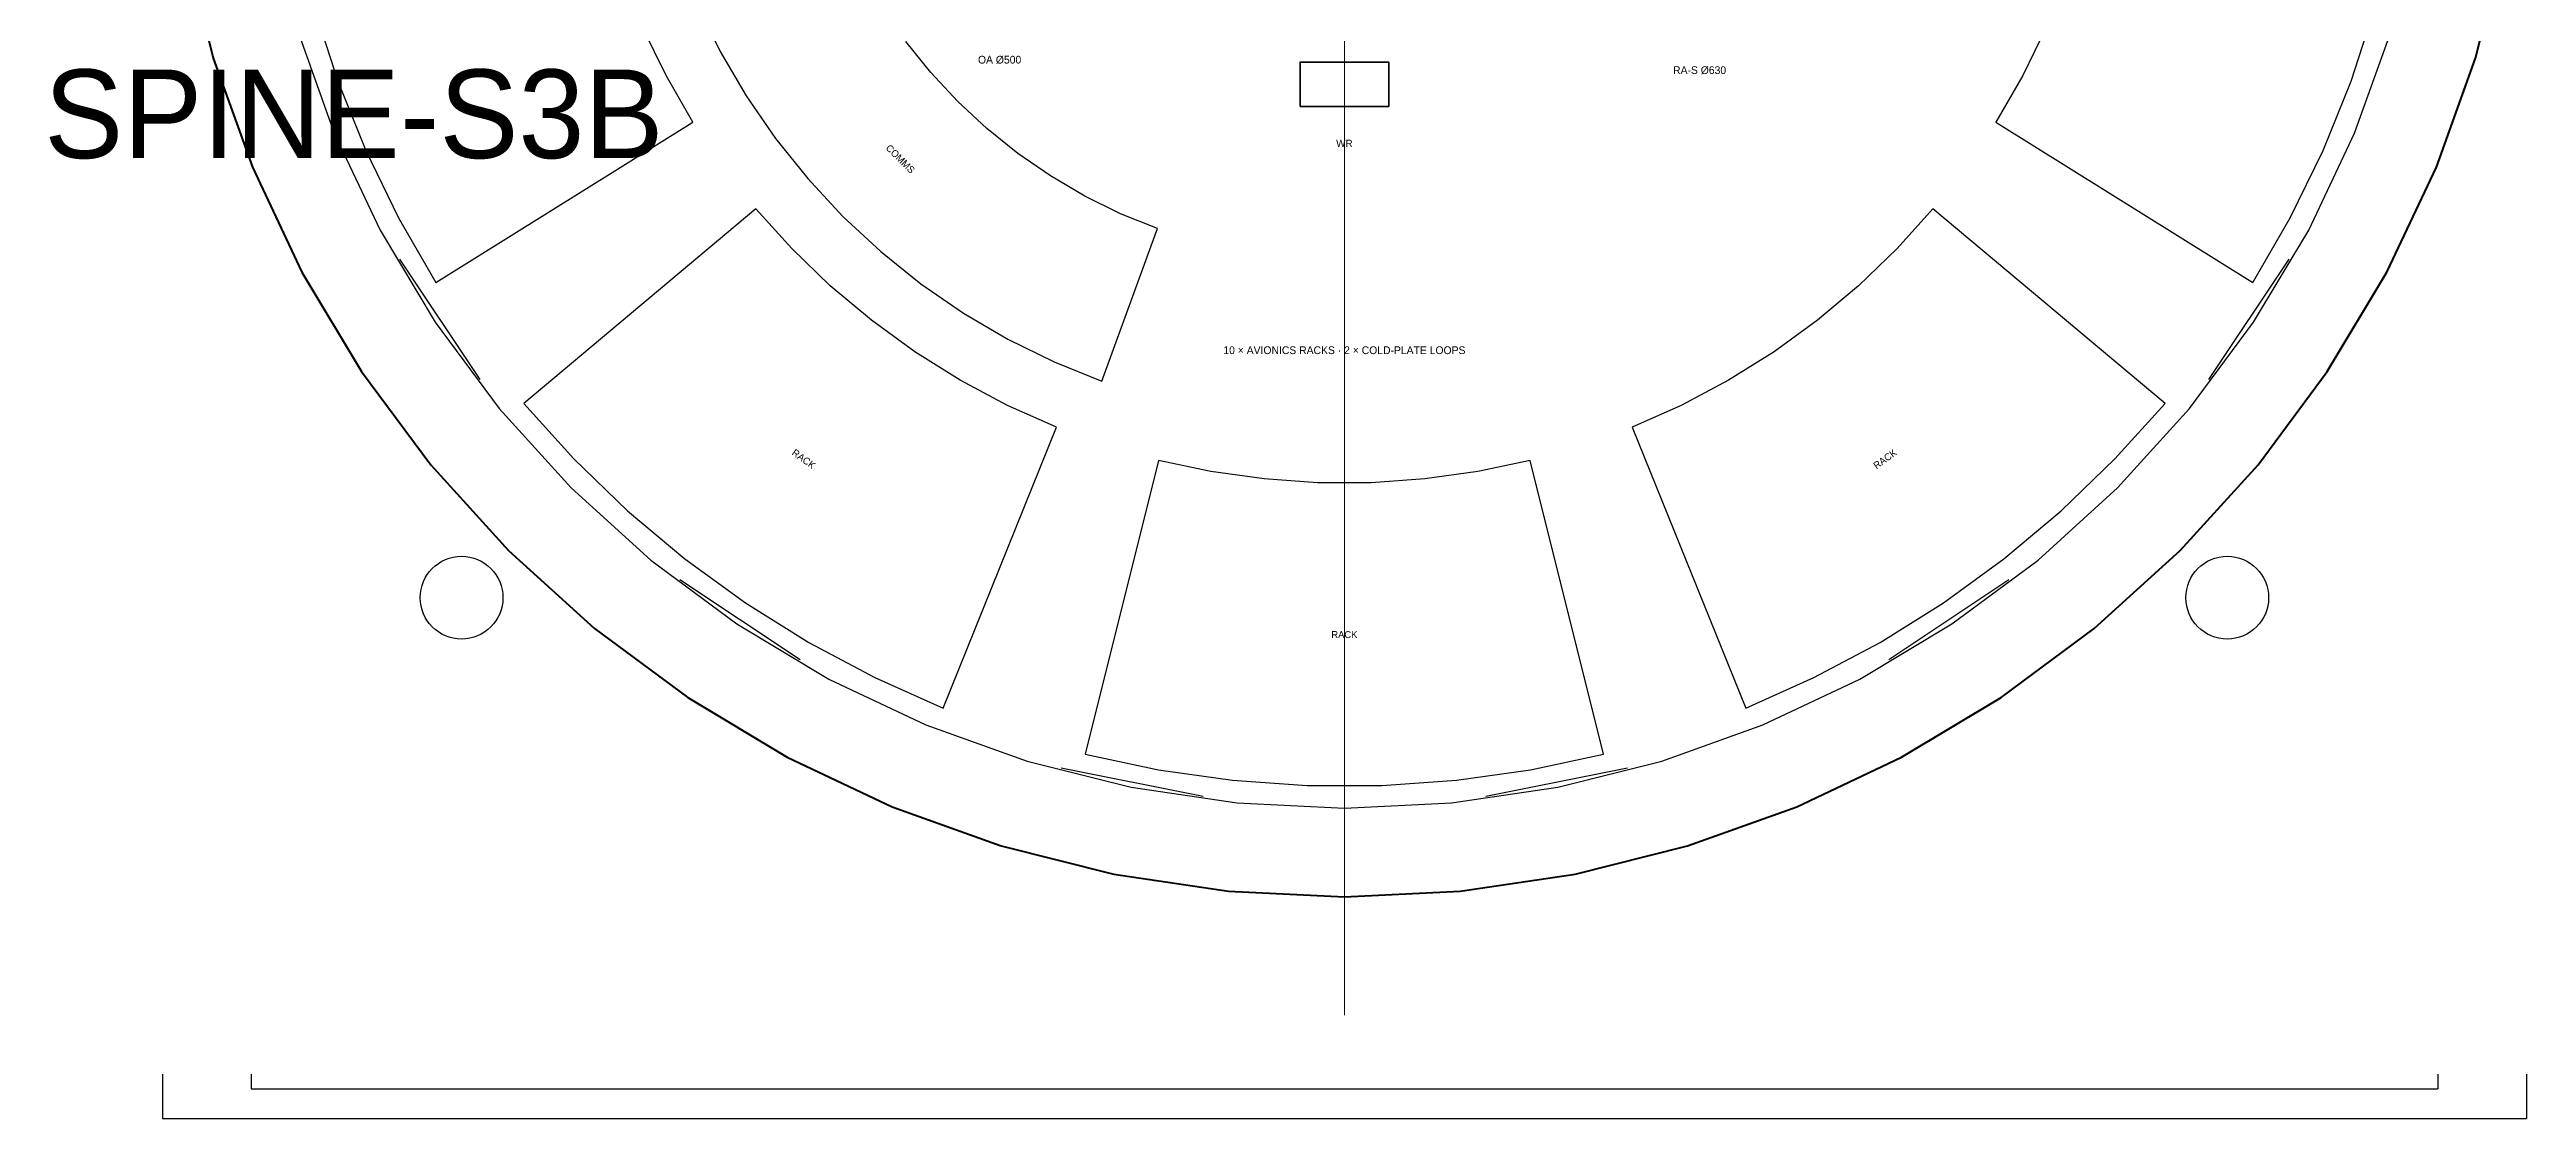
# Model space of a CAD drawing. Header units: millimetres. Extents: x 0 to 221000, y -9500 to 9035.
# Drawn here: x 113036 to 129800, y -9500 to -2265 of the extents above; entities that cross this region are included whole.
import ezdxf
from ezdxf.enums import TextEntityAlignment as Align

# ---------------------------------------------------------------- set-up
doc = ezdxf.new("R2010")
doc.units = ezdxf.units.MM
doc.linetypes.add('CENTER', pattern=[5.08, 3.175, -0.635, 0.635, -0.635])
for name, color, linetype, lineweight in [('A-ANNO-DIMS', 2, 'CONTINUOUS', 18), ('A-ANNO-NOTE', 7, 'CONTINUOUS', 18), ('A-ANNO-TEXT', 7, 'CONTINUOUS', 25), ('A-EQPM', 30, 'CONTINUOUS', 25), ('A-GLAZ', 5, 'CONTINUOUS', 25), ('A-GRID', 9, 'CENTER', 18), ('A-POCHE', 7, 'CONTINUOUS', 50), ('A-WALL-SHFT', 7, 'CONTINUOUS', 35), ('M-ANNO-TEXT', 7, 'CONTINUOUS', 25)]:
    doc.layers.add(name, color=color, linetype=linetype, lineweight=lineweight)
doc.layers.add('A-VOID', color=7, linetype='CONTINUOUS')
doc.styles.add('OpenSansCondensed-Light', font='OpenSansCondensed-Light.ttf')
doc.dimstyles.new('EZDXF', dxfattribs={"dimtxt": 0.25, "dimasz": 0.175, "dimexe": 0.375, "dimexo": 0.125, "dimgap": 0.1, "dimtad": 1, "dimlfac": 100, "dimzin": 12, "dimdsep": 46, "dimtxsty": 'OpenSansCondensed-Light', "dimblk": 'ARCHTICK', "dimcen": 2.5, "dimazin": 3, "dimtfac": 0.5, "dimtmove": 2, "dimatfit": 3})

# ---------------------------------------------------------------- blocks, each defined once
blk = doc.blocks.new('_ARCHTICK')
at = {"color": 0, "linetype": 'BYBLOCK', "const_width": 0.15}
blk.add_lwpolyline([(-0.5, -0.5), (0.5, 0.5)], dxfattribs=at)

msp = doc.modelspace()

# ---------------------------------------------------------------- linework, layer by layer
at = {"layer": 'A-EQPM'}
for points in [[(114567.66064, -505.73443), (114620.5565, -1009.00498), (114708.42989, -1507.35976), (114830.8527, -1998.37083), (114987.2285, -2479.64604), (115176.79543, -2948.84066), (115398.62995, -3403.66883), (115651.6513, -3841.91467), (117390.1499, -2755.58017), (117208.67252, -2441.25213), (117049.56362, -2115.03054), (116913.59837, -1778.50475), (116801.43918, -1433.31425), (116713.63248, -1081.14079), (116650.60604, -723.70012), (116612.66694, -362.73366)], [(127948.3487, -3841.91467), (128201.37005, -3403.66883), (128423.20457, -2948.84066), (128612.7715, -2479.64604), (128769.1473, -1998.37083), (128891.57011, -1507.35976), (128979.4435, -1009.00498), (129032.33936, -505.73443), (126987.33306, -362.73366), (126949.39396, -723.70012), (126886.36752, -1081.14079), (126798.56082, -1433.31425), (126686.40163, -1778.50475), (126550.43638, -2115.03054), (126391.32748, -2441.25213), (126209.8501, -2755.58017)], [(116246.17779, -4660.21017), (116584.78645, -5036.27319), (116948.8031, -5387.79998), (117336.4543, -5713.07796), (117745.85145, -6010.5224), (118175, -6278.68418), (118621.80919, -6516.25684), (119084.1022, -6722.08295), (119852.04571, -4821.35604), (119520.47004, -4673.72904), (119200, -4503.3321), (118892.1969, -4310.99538), (118598.56033, -4097.65592), (118320.52085, -3864.35309), (118059.43304, -3612.22353), (117816.5689, -3342.49557)], [(124515.8978, -6722.08295), (124978.19081, -6516.25684), (125425, -6278.68418), (125854.14855, -6010.5224), (126263.5457, -5713.07796), (126651.1969, -5387.79998), (127015.21355, -5036.27319), (127353.82221, -4660.21017), (125783.4311, -3342.49557), (125540.56696, -3612.22353), (125279.47915, -3864.35309), (125001.43967, -4097.65592), (124707.8031, -4310.99538), (124400, -4503.3321), (124079.52996, -4673.72904), (123747.95429, -4821.35604)], [(120046.06626, -7034.64402), (120541.05071, -7139.85621), (121042.16864, -7210.28374), (121546.97865, -7245.5835), (122053.02135, -7245.5835), (122557.83136, -7210.28374), (123058.94929, -7139.85621), (123553.93374, -7034.64402), (123057.99386, -5045.53778), (122702.97052, -5121.00032), (122343.54801, -5171.51386), (121981.47738, -5196.8323), (121618.52262, -5196.8323), (121256.45199, -5171.51386), (120897.02948, -5121.00032), (120542.00614, -5045.53778)]]:
    msp.add_lwpolyline(points, close=True, dxfattribs=at)
msp.add_lwpolyline([(117420.67946, -1965.08311), (117575.03332, -2278.08177), (117751.72106, -2579.03812), (117949.80867, -2866.36124), (118168.24904, -3138.5323), (118405.88745, -3394.11255), (118661.4677, -3631.75096), (118933.63876, -3850.19133), (119220.96188, -4048.27894), (119521.91823, -4224.96668), (119834.91689, -4379.32054), (120158.30331, -4510.52458), (120534.52547, -3476.8627), (120285.24844, -3375.72625), (120043.97863, -3256.74515), (119811.99145, -3120.54835), (119590.51321, -2967.85581), (119380.71469, -2799.4747), (119183.70491, -2616.29509), (119000.5253, -2419.28531), (118832.14419, -2209.48679)], dxfattribs=at)
for centre in [(115824.9477, -5975.0523), (127775.0523, -5975.0523)]:
    msp.add_circle(centre, 280, dxfattribs=at)
at = {"layer": 'A-GLAZ'}
for p, q in [((115405.51482, -3684.42116), (115948.97516, -4497.76704)), ((127651.02484, -4497.76704), (128194.48518, -3684.42116)), ((117302.23296, -5851.02484), (118115.57884, -6394.48518)), ((125484.42116, -6394.48518), (126297.76704, -5851.02484)), ((119883.69536, -7126.86302), (120843.10223, -7317.70091)), ((122756.89777, -7317.70091), (123716.30464, -7126.86302))]:
    msp.add_line(p, q, dxfattribs=at)
at = {"layer": 'A-GRID'}
msp.add_line((121800, 0), (121800, -8800), dxfattribs=at)
at = {"layer": 'A-POCHE'}
msp.add_lwpolyline([(113953.71776, -1560.72258), (114144.47731, -2322.27742), (114408.96374, -3061.46746), (114744.62989, -3771.17389), (115148.2431, -4444.56186), (115615.91637, -5075.14627), (116143.14575, -5656.85425), (116724.85373, -6184.08363), (117355.43814, -6651.7569), (118028.82611, -7055.37011), (118738.53254, -7391.03626), (119477.72258, -7655.52269), (120239.27742, -7846.28224), (121015.86288, -7961.47781), (121800, -8000), (122584.13712, -7961.47781), (123360.72258, -7846.28224), (124122.27742, -7655.52269), (124861.46746, -7391.03626), (125571.17389, -7055.37011), (126244.56186, -6651.7569), (126875.14627, -6184.08363), (127456.85425, -5656.85425), (127984.08363, -5075.14627), (128451.7569, -4444.56186), (128855.37011, -3771.17389), (129191.03626, -3061.46746), (129455.52269, -2322.27742), (129646.28224, -1560.72258)], dxfattribs=at)
at = {"layer": 'A-VOID'}
msp.add_lwpolyline([(114718.64152, -2148.10661), (114963.29146, -2831.8574), (115273.78264, -3488.33585), (115647.12487, -4111.21972), (116079.72265, -4694.5103), (116567.40982, -5232.59018), (117105.4897, -5720.27735), (117688.78028, -6152.87513), (118311.66415, -6526.21736), (118968.1426, -6836.70854), (119651.89339, -7081.35848), (120356.33162, -7257.81107), (121074.67316, -7364.36698), (121800, -7400), (122525.32684, -7364.36698), (123243.66838, -7257.81107), (123948.10661, -7081.35848), (124631.8574, -6836.70854), (125288.33585, -6526.21736), (125911.21972, -6152.87513), (126494.5103, -5720.27735), (127032.59018, -5232.59018), (127520.27735, -4694.5103), (127952.87513, -4111.21972), (128326.21736, -3488.33585), (128636.70854, -2831.8574), (128881.35848, -2148.10661)], dxfattribs=at)
at = {"layer": 'A-WALL-SHFT'}
msp.add_lwpolyline([(121500, -2650), (122100, -2650), (122100, -2350), (121500, -2350)], close=True, dxfattribs=at)

# ---------------------------------------------------------------- texts
at = {"layer": 'A-ANNO-NOTE'}
for s, rotation, p in [('COMMS', -45, (118794.79618, -3005.20382)), ('RACK', -36, (118141.0368, -5036.13079)), ('RACK', 36, (125458.9632, -5036.13079))]:
    msp.add_text(s, height=47.5, rotation=rotation, dxfattribs=at).set_placement(p, align=Align.MIDDLE_CENTER)
for s, height, p in [('WR', 50, (121800, -2900)), ('10 × AVIONICS RACKS · 2 × COLD-PLATE LOOPS', 52.5, (121800, -4300)), ('RACK', 47.5, (121800, -6225))]:
    msp.add_text(s, height=height, dxfattribs=at).set_placement(p, align=Align.MIDDLE_CENTER)
at = {"layer": 'A-ANNO-TEXT'}
msp.add_text('SPINE-S3B', height=600, dxfattribs=at).set_placement((113000, -3000))
at = {"layer": 'M-ANNO-TEXT'}
for s, p in [('OA Ø500', (119466.54762, -2333.45238)), ('RA-S Ø630', (124204.16306, -2404.16306))]:
    msp.add_text(s, height=52.5, dxfattribs=at).set_placement(p, align=Align.MIDDLE_CENTER)

# ---------------------------------------------------------------- dimensions: what is measured, and where the dimension line sits
at = {"layer": 'A-ANNO-DIMS'}
for base, p1, p2 in [((113800, -9500), (113800, -9200), (129800, -9200)), ((114400, -9300), (114400, -9200), (129200, -9200))]:
    msp.add_linear_dim(base=base, p1=p1, p2=p2, dimstyle='EZDXF', dxfattribs=at).render()

doc.saveas('drawing.dxf')
